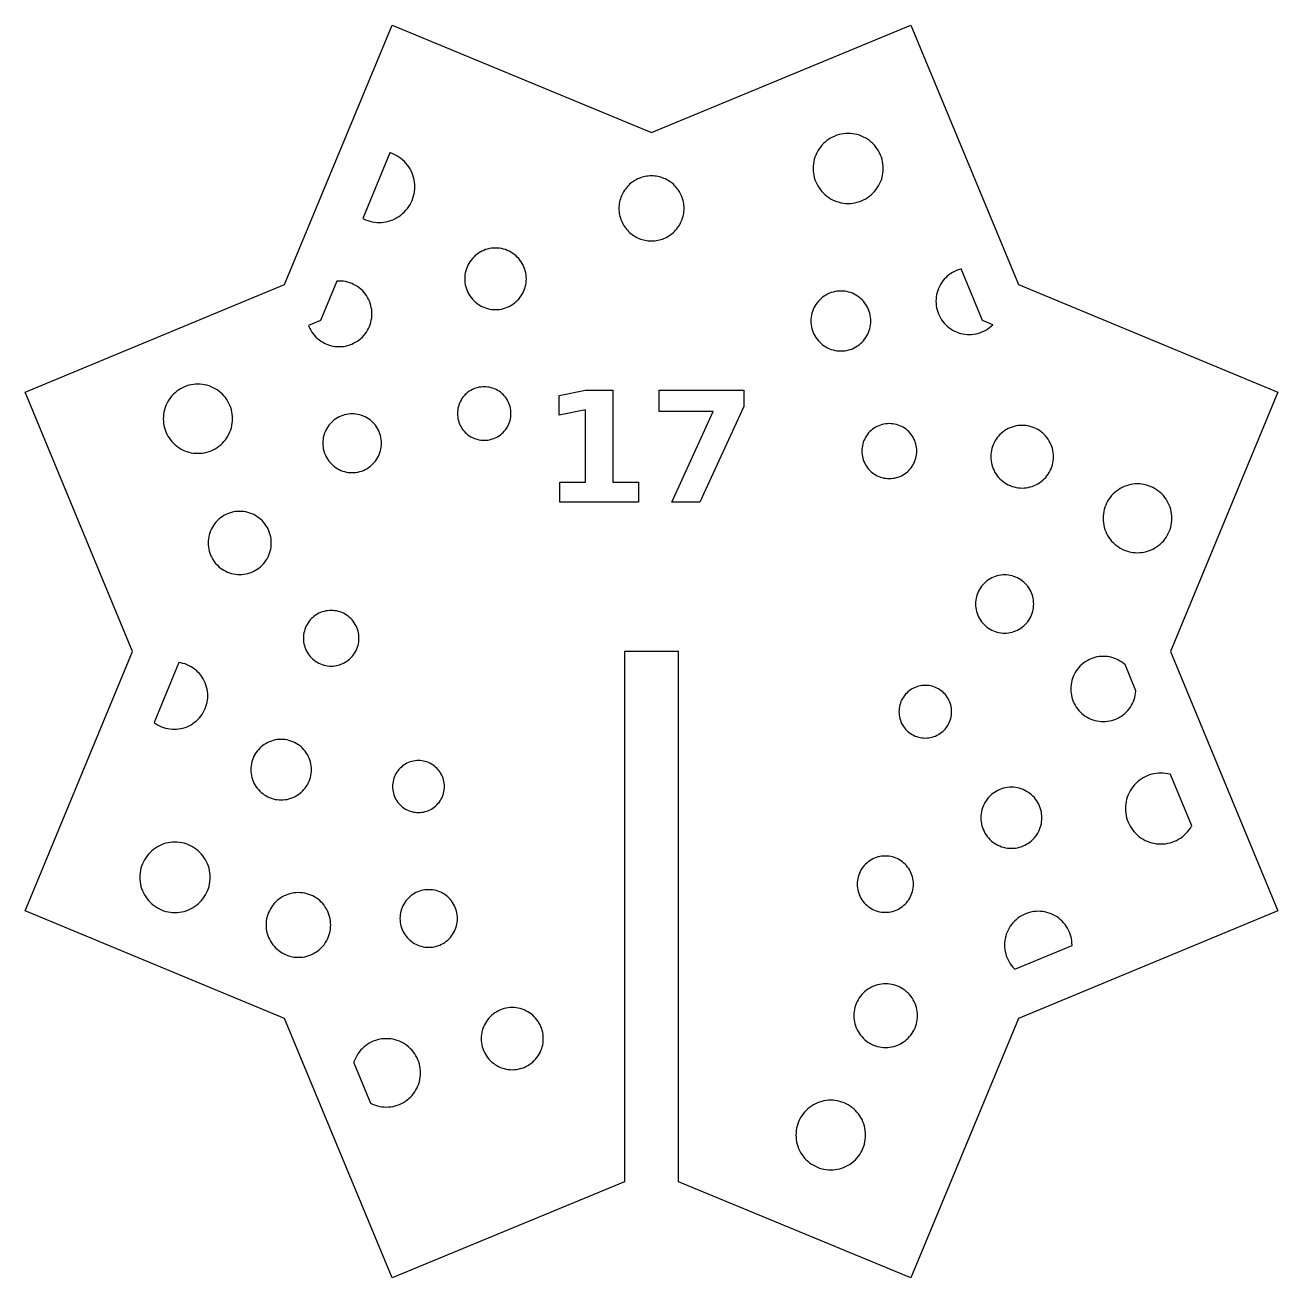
# Model space of a CAD drawing. Header units: millimetres. Extents: x -35 to 108, y -35 to 35.
# Drawn here: x 38.6 to 107.9, y -34.6 to 34.6 of the extents above; entities that cross this region are included whole.
import ezdxf

# ---------------------------------------------------------------- set-up
doc = ezdxf.new("R2010")
doc.units = ezdxf.units.MM
doc.layers.add('CUT', color=1, linetype='Continuous')
doc.layers.add('ENGRAVE', color=7, linetype='Continuous')

msp = doc.modelspace()

# ---------------------------------------------------------------- linework, layer by layer
at = {"layer": 'CUT'}
for points in [[(74.791, -29.323), (74.791, 0), (71.791, 0), (71.791, -29.323), (58.94, -34.645), (52.996, -20.295), (38.645, -14.351), (44.59, 0), (38.645, 14.351), (52.996, 20.295), (58.94, 34.645), (73.291, 28.701), (87.642, 34.645), (93.586, 20.295), (107.936, 14.351), (101.992, 0), (107.936, -14.351), (93.586, -20.295), (87.642, -34.645), (74.791, -29.323)], [(86.039, 26.215), (86.067, 26.338), (86.088, 26.463), (86.1, 26.59), (86.105, 26.716), (86.1, 26.843), (86.088, 26.969), (86.067, 27.094), (86.039, 27.218), (86.002, 27.339), (85.957, 27.458), (85.905, 27.573), (85.845, 27.685), (85.778, 27.793), (85.704, 27.896), (85.624, 27.994), (85.537, 28.087), (85.445, 28.173), (85.346, 28.254), (85.243, 28.328), (85.136, 28.395), (85.024, 28.454), (84.908, 28.507), (84.79, 28.551), (84.668, 28.588), (84.545, 28.617), (84.42, 28.638), (84.294, 28.65), (84.167, 28.654), (84.04, 28.65), (83.914, 28.638), (83.789, 28.617), (83.665, 28.588), (83.544, 28.551), (83.425, 28.507), (83.31, 28.454), (83.198, 28.395), (83.09, 28.328), (82.987, 28.254), (82.889, 28.173), (82.797, 28.087), (82.71, 27.994), (82.63, 27.896), (82.556, 27.793), (82.489, 27.685), (82.429, 27.573), (82.377, 27.458), (82.332, 27.339), (82.295, 27.218), (82.266, 27.094), (82.246, 26.969), (82.233, 26.843), (82.229, 26.716), (82.233, 26.59), (82.246, 26.463), (82.266, 26.338), (82.295, 26.215), (82.332, 26.094), (82.377, 25.975), (82.429, 25.859), (82.489, 25.748), (82.556, 25.64), (82.63, 25.537), (82.71, 25.439), (82.797, 25.346), (82.889, 25.26), (82.987, 25.179), (83.09, 25.105), (83.198, 25.038), (83.31, 24.978), (83.425, 24.926), (83.544, 24.881), (83.665, 24.845), (83.789, 24.816), (83.914, 24.795), (84.04, 24.783), (84.167, 24.779), (84.294, 24.783), (84.42, 24.795), (84.545, 24.816), (84.668, 24.845), (84.79, 24.881), (84.908, 24.926), (85.024, 24.978), (85.136, 25.038), (85.243, 25.105), (85.346, 25.179), (85.445, 25.26), (85.537, 25.346), (85.624, 25.439), (85.704, 25.537), (85.778, 25.64), (85.845, 25.748), (85.905, 25.859), (85.957, 25.975), (86.002, 26.094), (86.039, 26.215)], [(60.132, 25.192), (60.162, 25.318), (60.183, 25.445), (60.195, 25.574), (60.2, 25.703), (60.195, 25.832), (60.183, 25.96), (60.162, 26.087), (60.132, 26.213), (60.095, 26.336), (60.05, 26.457), (59.996, 26.575), (59.935, 26.688), (59.867, 26.798), (59.792, 26.903), (59.71, 27.003), (59.622, 27.097), (59.528, 27.185), (59.428, 27.267), (59.323, 27.342), (59.214, 27.41), (59.1, 27.471), (58.982, 27.524), (58.862, 27.57), (58.828, 27.58), (57.325, 23.951), (57.356, 23.934), (57.473, 23.881), (57.594, 23.835), (57.717, 23.798), (57.843, 23.769), (57.97, 23.748), (58.099, 23.735), (58.228, 23.731), (58.357, 23.735), (58.485, 23.748), (58.613, 23.769), (58.738, 23.798), (58.862, 23.835), (58.982, 23.881), (59.1, 23.934), (59.214, 23.995), (59.323, 24.063), (59.428, 24.138), (59.528, 24.22), (59.622, 24.308), (59.71, 24.402), (59.792, 24.502), (59.867, 24.607), (59.935, 24.717), (59.996, 24.83), (60.05, 24.948), (60.095, 25.069), (60.132, 25.192)], [(75.089, 24.594), (75.082, 24.682), (75.071, 24.77), (75.056, 24.857), (75.037, 24.943), (75.013, 25.028), (74.986, 25.112), (74.954, 25.194), (74.918, 25.275), (74.878, 25.354), (74.835, 25.431), (74.788, 25.505), (74.737, 25.578), (74.682, 25.647), (74.625, 25.714), (74.564, 25.778), (74.5, 25.839), (74.433, 25.897), (74.363, 25.951), (74.291, 26.002), (74.216, 26.049), (74.139, 26.093), (74.061, 26.133), (73.98, 26.168), (73.897, 26.2), (73.813, 26.228), (73.728, 26.251), (73.642, 26.271), (73.555, 26.286), (73.467, 26.297), (73.379, 26.303), (73.291, 26.305), (73.203, 26.303), (73.115, 26.297), (73.027, 26.286), (72.94, 26.271), (72.854, 26.251), (72.768, 26.228), (72.685, 26.2), (72.602, 26.168), (72.521, 26.133), (72.442, 26.093), (72.366, 26.049), (72.291, 26.002), (72.219, 25.951), (72.149, 25.897), (72.082, 25.839), (72.018, 25.778), (71.957, 25.714), (71.9, 25.647), (71.845, 25.578), (71.794, 25.505), (71.747, 25.431), (71.704, 25.354), (71.664, 25.275), (71.628, 25.194), (71.596, 25.112), (71.568, 25.028), (71.545, 24.943), (71.526, 24.857), (71.51, 24.77), (71.5, 24.682), (71.493, 24.594), (71.491, 24.505), (71.493, 24.417), (71.5, 24.329), (71.51, 24.241), (71.526, 24.154), (71.545, 24.068), (71.568, 23.983), (71.596, 23.899), (71.628, 23.817), (71.664, 23.736), (71.704, 23.657), (71.747, 23.58), (71.794, 23.505), (71.845, 23.433), (71.9, 23.363), (71.957, 23.297), (72.018, 23.233), (72.082, 23.172), (72.149, 23.114), (72.219, 23.06), (72.291, 23.009), (72.366, 22.961), (72.442, 22.918), (72.521, 22.878), (72.602, 22.842), (72.685, 22.811), (72.768, 22.783), (72.854, 22.759), (72.94, 22.74), (73.027, 22.725), (73.115, 22.714), (73.203, 22.708), (73.291, 22.705), (73.379, 22.708), (73.467, 22.714), (73.555, 22.725), (73.642, 22.74), (73.728, 22.759), (73.813, 22.783), (73.897, 22.811), (73.98, 22.842), (74.061, 22.878), (74.139, 22.918), (74.216, 22.961), (74.291, 23.009), (74.363, 23.06), (74.433, 23.114), (74.5, 23.172), (74.564, 23.233), (74.625, 23.297), (74.682, 23.363), (74.737, 23.433), (74.788, 23.505), (74.835, 23.58), (74.878, 23.657), (74.918, 23.736), (74.954, 23.817), (74.986, 23.899), (75.013, 23.983), (75.037, 24.068), (75.056, 24.154), (75.071, 24.241), (75.082, 24.329), (75.089, 24.417), (75.091, 24.505), (75.089, 24.594)], [(66.311, 20.17), (66.336, 20.279), (66.354, 20.389), (66.365, 20.5), (66.369, 20.611), (66.365, 20.723), (66.354, 20.834), (66.336, 20.944), (66.311, 21.052), (66.278, 21.159), (66.239, 21.263), (66.193, 21.365), (66.14, 21.463), (66.082, 21.558), (66.017, 21.648), (65.946, 21.735), (65.87, 21.816), (65.788, 21.892), (65.702, 21.963), (65.612, 22.028), (65.517, 22.087), (65.419, 22.139), (65.317, 22.185), (65.213, 22.224), (65.106, 22.257), (64.997, 22.282), (64.887, 22.3), (64.776, 22.311), (64.665, 22.315), (64.554, 22.311), (64.443, 22.3), (64.333, 22.282), (64.224, 22.257), (64.117, 22.224), (64.013, 22.185), (63.912, 22.139), (63.813, 22.087), (63.719, 22.028), (63.628, 21.963), (63.542, 21.892), (63.46, 21.816), (63.384, 21.735), (63.313, 21.648), (63.248, 21.558), (63.19, 21.463), (63.137, 21.365), (63.091, 21.263), (63.052, 21.159), (63.019, 21.052), (62.994, 20.944), (62.976, 20.834), (62.965, 20.723), (62.961, 20.611), (62.965, 20.5), (62.976, 20.389), (62.994, 20.279), (63.019, 20.17), (63.052, 20.064), (63.091, 19.959), (63.137, 19.858), (63.19, 19.759), (63.248, 19.665), (63.313, 19.574), (63.384, 19.488), (63.46, 19.407), (63.542, 19.33), (63.628, 19.26), (63.719, 19.195), (63.813, 19.136), (63.912, 19.083), (64.013, 19.037), (64.117, 18.998), (64.224, 18.966), (64.333, 18.94), (64.443, 18.922), (64.554, 18.911), (64.665, 18.908), (64.776, 18.911), (64.887, 18.922), (64.997, 18.94), (65.106, 18.966), (65.213, 18.998), (65.317, 19.037), (65.419, 19.083), (65.517, 19.136), (65.612, 19.195), (65.702, 19.26), (65.788, 19.33), (65.87, 19.407), (65.946, 19.488), (66.017, 19.574), (66.082, 19.665), (66.14, 19.759), (66.193, 19.858), (66.239, 19.959), (66.278, 20.064), (66.311, 20.17)], [(91.785, 17.778), (91.887, 17.842), (91.985, 17.912), (92.079, 17.988), (92.165, 18.069), (91.596, 18.305), (90.415, 21.157), (90.388, 21.151), (90.273, 21.116), (90.16, 21.073), (90.05, 21.024), (89.944, 20.967), (89.842, 20.903), (89.744, 20.833), (89.651, 20.757), (89.563, 20.674), (89.481, 20.586), (89.404, 20.493), (89.334, 20.395), (89.27, 20.293), (89.214, 20.187), (89.164, 20.077), (89.121, 19.964), (89.087, 19.849), (89.059, 19.732), (89.04, 19.613), (89.028, 19.493), (89.024, 19.372), (89.028, 19.252), (89.04, 19.132), (89.059, 19.013), (89.087, 18.896), (89.121, 18.781), (89.164, 18.668), (89.214, 18.558), (89.27, 18.452), (89.334, 18.35), (89.404, 18.252), (89.481, 18.159), (89.563, 18.071), (89.651, 17.988), (89.744, 17.912), (89.842, 17.842), (89.944, 17.778), (90.05, 17.721), (90.16, 17.672), (90.273, 17.629), (90.388, 17.594), (90.506, 17.567), (90.624, 17.547), (90.744, 17.536), (90.865, 17.532), (90.985, 17.536), (91.105, 17.547), (91.224, 17.567), (91.341, 17.594), (91.456, 17.629), (91.569, 17.672), (91.679, 17.721), (91.785, 17.778)], [(57.769, 18.204), (57.796, 18.32), (57.815, 18.437), (57.827, 18.555), (57.831, 18.674), (57.827, 18.793), (57.815, 18.911), (57.796, 19.028), (57.769, 19.144), (57.735, 19.257), (57.693, 19.369), (57.644, 19.477), (57.588, 19.582), (57.525, 19.682), (57.456, 19.779), (57.38, 19.871), (57.299, 19.957), (57.213, 20.039), (57.121, 20.114), (57.024, 20.183), (56.923, 20.246), (56.819, 20.302), (56.71, 20.351), (56.599, 20.393), (56.486, 20.427), (56.37, 20.454), (56.253, 20.474), (56.134, 20.485), (56.016, 20.489), (55.897, 20.485), (55.889, 20.484), (54.986, 18.305), (54.32, 18.029), (54.339, 17.979), (54.388, 17.871), (54.444, 17.766), (54.507, 17.666), (54.576, 17.569), (54.651, 17.477), (54.732, 17.391), (54.819, 17.309), (54.911, 17.234), (55.007, 17.165), (55.108, 17.102), (55.213, 17.046), (55.321, 16.997), (55.432, 16.955), (55.546, 16.921), (55.662, 16.894), (55.779, 16.874), (55.897, 16.863), (56.016, 16.859), (56.134, 16.863), (56.253, 16.874), (56.37, 16.894), (56.486, 16.921), (56.599, 16.955), (56.71, 16.997), (56.819, 17.046), (56.923, 17.102), (57.024, 17.165), (57.121, 17.234), (57.213, 17.309), (57.299, 17.391), (57.38, 17.477), (57.456, 17.569), (57.525, 17.666), (57.588, 17.766), (57.644, 17.871), (57.693, 17.979), (57.735, 18.091), (57.769, 18.204)], [(85.366, 17.848), (85.39, 17.954), (85.408, 18.061), (85.419, 18.169), (85.422, 18.278), (85.419, 18.386), (85.408, 18.494), (85.39, 18.601), (85.366, 18.707), (85.334, 18.81), (85.296, 18.912), (85.251, 19.011), (85.2, 19.106), (85.143, 19.198), (85.079, 19.287), (85.011, 19.37), (84.937, 19.45), (84.857, 19.524), (84.774, 19.593), (84.685, 19.656), (84.593, 19.713), (84.498, 19.764), (84.399, 19.809), (84.297, 19.847), (84.193, 19.879), (84.088, 19.903), (83.981, 19.921), (83.873, 19.932), (83.764, 19.935), (83.656, 19.932), (83.548, 19.921), (83.441, 19.903), (83.335, 19.879), (83.232, 19.847), (83.13, 19.809), (83.031, 19.764), (82.936, 19.713), (82.843, 19.656), (82.755, 19.593), (82.671, 19.524), (82.592, 19.45), (82.518, 19.37), (82.449, 19.287), (82.386, 19.198), (82.329, 19.106), (82.278, 19.011), (82.233, 18.912), (82.195, 18.81), (82.163, 18.707), (82.139, 18.601), (82.121, 18.494), (82.11, 18.386), (82.107, 18.278), (82.11, 18.169), (82.121, 18.061), (82.139, 17.954), (82.163, 17.848), (82.195, 17.745), (82.233, 17.643), (82.278, 17.544), (82.329, 17.449), (82.386, 17.357), (82.449, 17.268), (82.518, 17.185), (82.592, 17.105), (82.671, 17.031), (82.755, 16.962), (82.843, 16.899), (82.936, 16.842), (83.031, 16.791), (83.13, 16.746), (83.232, 16.708), (83.335, 16.676), (83.441, 16.652), (83.548, 16.634), (83.656, 16.623), (83.764, 16.62), (83.873, 16.623), (83.981, 16.634), (84.088, 16.652), (84.193, 16.676), (84.297, 16.708), (84.399, 16.746), (84.498, 16.791), (84.593, 16.842), (84.685, 16.899), (84.774, 16.962), (84.857, 17.031), (84.937, 17.105), (85.011, 17.185), (85.079, 17.268), (85.143, 17.357), (85.2, 17.449), (85.251, 17.544), (85.296, 17.643), (85.334, 17.745), (85.366, 17.848)], [(50.054, 12.378), (50.082, 12.5), (50.103, 12.624), (50.115, 12.749), (50.119, 12.874), (50.115, 12.999), (50.103, 13.124), (50.082, 13.247), (50.054, 13.369), (50.017, 13.489), (49.973, 13.607), (49.921, 13.721), (49.862, 13.831), (49.796, 13.938), (49.723, 14.039), (49.644, 14.136), (49.558, 14.228), (49.467, 14.313), (49.37, 14.393), (49.268, 14.466), (49.162, 14.532), (49.051, 14.591), (48.937, 14.643), (48.82, 14.687), (48.7, 14.723), (48.578, 14.752), (48.454, 14.772), (48.33, 14.784), (48.204, 14.788), (48.079, 14.784), (47.955, 14.772), (47.831, 14.752), (47.709, 14.723), (47.589, 14.687), (47.472, 14.643), (47.358, 14.591), (47.247, 14.532), (47.141, 14.466), (47.039, 14.393), (46.942, 14.313), (46.851, 14.228), (46.765, 14.136), (46.686, 14.039), (46.613, 13.938), (46.547, 13.831), (46.488, 13.721), (46.436, 13.607), (46.392, 13.489), (46.355, 13.369), (46.327, 13.247), (46.306, 13.124), (46.294, 12.999), (46.29, 12.874), (46.294, 12.749), (46.306, 12.624), (46.327, 12.5), (46.355, 12.378), (46.392, 12.259), (46.436, 12.141), (46.488, 12.027), (46.547, 11.917), (46.613, 11.81), (46.686, 11.709), (46.765, 11.612), (46.851, 11.52), (46.942, 11.435), (47.039, 11.355), (47.141, 11.282), (47.247, 11.216), (47.358, 11.157), (47.472, 11.105), (47.589, 11.061), (47.709, 11.025), (47.831, 10.996), (47.955, 10.976), (48.079, 10.964), (48.204, 10.96), (48.33, 10.964), (48.454, 10.976), (48.578, 10.996), (48.7, 11.025), (48.82, 11.061), (48.937, 11.105), (49.051, 11.157), (49.162, 11.216), (49.268, 11.282), (49.37, 11.355), (49.467, 11.435), (49.558, 11.52), (49.644, 11.612), (49.723, 11.709), (49.796, 11.81), (49.862, 11.917), (49.921, 12.027), (49.973, 12.141), (50.017, 12.259), (50.054, 12.378)], [(65.466, 12.779), (65.488, 12.873), (65.503, 12.969), (65.513, 13.065), (65.516, 13.162), (65.513, 13.259), (65.503, 13.355), (65.488, 13.45), (65.466, 13.545), (65.438, 13.637), (65.404, 13.728), (65.364, 13.816), (65.318, 13.901), (65.267, 13.983), (65.211, 14.062), (65.149, 14.137), (65.083, 14.207), (65.012, 14.274), (64.938, 14.335), (64.859, 14.391), (64.777, 14.442), (64.692, 14.488), (64.603, 14.528), (64.513, 14.562), (64.42, 14.59), (64.326, 14.612), (64.231, 14.628), (64.134, 14.637), (64.038, 14.64), (63.941, 14.637), (63.845, 14.628), (63.749, 14.612), (63.655, 14.59), (63.562, 14.562), (63.472, 14.528), (63.384, 14.488), (63.298, 14.442), (63.216, 14.391), (63.138, 14.335), (63.063, 14.274), (62.992, 14.207), (62.926, 14.137), (62.865, 14.062), (62.808, 13.983), (62.757, 13.901), (62.712, 13.816), (62.672, 13.728), (62.638, 13.637), (62.61, 13.545), (62.588, 13.45), (62.572, 13.355), (62.562, 13.259), (62.559, 13.162), (62.562, 13.065), (62.572, 12.969), (62.588, 12.873), (62.61, 12.779), (62.638, 12.687), (62.672, 12.596), (62.712, 12.508), (62.757, 12.423), (62.808, 12.34), (62.865, 12.262), (62.926, 12.187), (62.992, 12.116), (63.063, 12.05), (63.138, 11.989), (63.216, 11.933), (63.298, 11.881), (63.384, 11.836), (63.472, 11.796), (63.562, 11.762), (63.655, 11.734), (63.749, 11.712), (63.845, 11.696), (63.941, 11.687), (64.038, 11.683), (64.134, 11.687), (64.231, 11.696), (64.326, 11.712), (64.42, 11.734), (64.513, 11.762), (64.603, 11.796), (64.692, 11.836), (64.777, 11.881), (64.859, 11.933), (64.938, 11.989), (65.012, 12.05), (65.083, 12.116), (65.149, 12.187), (65.211, 12.262), (65.267, 12.34), (65.318, 12.423), (65.364, 12.508), (65.404, 12.596), (65.438, 12.687), (65.466, 12.779)], [(58.305, 11.098), (58.329, 11.202), (58.347, 11.307), (58.357, 11.413), (58.361, 11.519), (58.357, 11.625), (58.347, 11.731), (58.329, 11.836), (58.305, 11.94), (58.274, 12.041), (58.237, 12.141), (58.193, 12.238), (58.143, 12.332), (58.087, 12.422), (58.025, 12.509), (57.957, 12.591), (57.885, 12.668), (57.807, 12.741), (57.725, 12.809), (57.638, 12.87), (57.548, 12.927), (57.454, 12.977), (57.357, 13.021), (57.258, 13.058), (57.156, 13.089), (57.052, 13.113), (56.947, 13.131), (56.842, 13.141), (56.735, 13.144), (56.629, 13.141), (56.523, 13.131), (56.418, 13.113), (56.315, 13.089), (56.213, 13.058), (56.113, 13.021), (56.016, 12.977), (55.923, 12.927), (55.832, 12.87), (55.746, 12.809), (55.664, 12.741), (55.586, 12.668), (55.513, 12.591), (55.446, 12.509), (55.384, 12.422), (55.328, 12.332), (55.277, 12.238), (55.234, 12.141), (55.196, 12.041), (55.165, 11.94), (55.141, 11.836), (55.124, 11.731), (55.113, 11.625), (55.11, 11.519), (55.113, 11.413), (55.124, 11.307), (55.141, 11.202), (55.165, 11.098), (55.196, 10.997), (55.234, 10.897), (55.277, 10.8), (55.328, 10.706), (55.384, 10.616), (55.446, 10.53), (55.513, 10.447), (55.586, 10.37), (55.664, 10.297), (55.746, 10.23), (55.832, 10.168), (55.923, 10.111), (56.016, 10.061), (56.113, 10.017), (56.213, 9.98), (56.315, 9.949), (56.418, 9.925), (56.523, 9.908), (56.629, 9.897), (56.735, 9.894), (56.842, 9.897), (56.947, 9.908), (57.052, 9.925), (57.156, 9.949), (57.258, 9.98), (57.357, 10.017), (57.454, 10.061), (57.548, 10.111), (57.638, 10.168), (57.725, 10.23), (57.807, 10.297), (57.885, 10.37), (57.957, 10.447), (58.025, 10.53), (58.087, 10.616), (58.143, 10.706), (58.193, 10.8), (58.237, 10.897), (58.274, 10.997), (58.305, 11.098)], [(87.91, 10.691), (87.932, 10.788), (87.948, 10.886), (87.958, 10.985), (87.961, 11.084), (87.958, 11.184), (87.948, 11.283), (87.932, 11.381), (87.91, 11.478), (87.881, 11.573), (87.846, 11.666), (87.805, 11.756), (87.758, 11.844), (87.706, 11.928), (87.648, 12.009), (87.585, 12.086), (87.517, 12.158), (87.444, 12.226), (87.367, 12.289), (87.287, 12.347), (87.202, 12.4), (87.115, 12.446), (87.024, 12.487), (86.931, 12.522), (86.836, 12.551), (86.739, 12.574), (86.641, 12.59), (86.542, 12.6), (86.443, 12.603), (86.344, 12.6), (86.245, 12.59), (86.147, 12.574), (86.05, 12.551), (85.955, 12.522), (85.862, 12.487), (85.771, 12.446), (85.684, 12.4), (85.599, 12.347), (85.519, 12.289), (85.442, 12.226), (85.369, 12.158), (85.301, 12.086), (85.238, 12.009), (85.18, 11.928), (85.128, 11.844), (85.081, 11.756), (85.04, 11.666), (85.005, 11.573), (84.976, 11.478), (84.954, 11.381), (84.937, 11.283), (84.928, 11.184), (84.924, 11.084), (84.928, 10.985), (84.937, 10.886), (84.954, 10.788), (84.976, 10.691), (85.005, 10.596), (85.04, 10.503), (85.081, 10.413), (85.128, 10.325), (85.18, 10.241), (85.238, 10.16), (85.301, 10.083), (85.369, 10.011), (85.442, 9.943), (85.519, 9.88), (85.599, 9.822), (85.684, 9.769), (85.771, 9.723), (85.862, 9.682), (85.955, 9.647), (86.05, 9.618), (86.147, 9.595), (86.245, 9.579), (86.344, 9.569), (86.443, 9.566), (86.542, 9.569), (86.641, 9.579), (86.739, 9.595), (86.836, 9.618), (86.931, 9.647), (87.024, 9.682), (87.115, 9.723), (87.202, 9.769), (87.287, 9.822), (87.367, 9.88), (87.444, 9.943), (87.517, 10.011), (87.585, 10.083), (87.648, 10.16), (87.706, 10.241), (87.758, 10.325), (87.805, 10.413), (87.846, 10.503), (87.881, 10.596), (87.91, 10.691)], [(95.462, 10.324), (95.488, 10.435), (95.507, 10.547), (95.518, 10.66), (95.522, 10.773), (95.518, 10.886), (95.507, 10.999), (95.488, 11.111), (95.462, 11.221), (95.43, 11.33), (95.39, 11.436), (95.343, 11.539), (95.289, 11.639), (95.229, 11.736), (95.163, 11.828), (95.091, 11.916), (95.014, 11.998), (94.931, 12.076), (94.844, 12.148), (94.751, 12.214), (94.655, 12.274), (94.555, 12.327), (94.452, 12.374), (94.346, 12.414), (94.237, 12.447), (94.127, 12.473), (94.015, 12.491), (93.902, 12.502), (93.789, 12.506), (93.675, 12.502), (93.562, 12.491), (93.451, 12.473), (93.34, 12.447), (93.232, 12.414), (93.125, 12.374), (93.022, 12.327), (92.922, 12.274), (92.826, 12.214), (92.734, 12.148), (92.646, 12.076), (92.563, 11.998), (92.486, 11.916), (92.414, 11.828), (92.348, 11.736), (92.288, 11.639), (92.234, 11.539), (92.188, 11.436), (92.148, 11.33), (92.115, 11.221), (92.089, 11.111), (92.07, 10.999), (92.059, 10.886), (92.056, 10.773), (92.059, 10.66), (92.07, 10.547), (92.089, 10.435), (92.115, 10.324), (92.148, 10.216), (92.188, 10.11), (92.234, 10.007), (92.288, 9.907), (92.348, 9.81), (92.414, 9.718), (92.486, 9.63), (92.563, 9.548), (92.646, 9.47), (92.734, 9.398), (92.826, 9.332), (92.922, 9.272), (93.022, 9.219), (93.125, 9.172), (93.232, 9.132), (93.34, 9.099), (93.451, 9.073), (93.562, 9.055), (93.675, 9.044), (93.789, 9.04), (93.902, 9.044), (94.015, 9.055), (94.127, 9.073), (94.237, 9.099), (94.346, 9.132), (94.452, 9.172), (94.555, 9.219), (94.655, 9.272), (94.751, 9.332), (94.844, 9.398), (94.931, 9.47), (95.014, 9.548), (95.091, 9.63), (95.163, 9.718), (95.229, 9.81), (95.289, 9.907), (95.343, 10.007), (95.39, 10.11), (95.43, 10.216), (95.462, 10.324)], [(102.005, 6.873), (102.033, 6.994), (102.053, 7.117), (102.066, 7.241), (102.07, 7.366), (102.066, 7.49), (102.053, 7.614), (102.033, 7.737), (102.005, 7.858), (101.969, 7.977), (101.925, 8.094), (101.873, 8.207), (101.815, 8.317), (101.749, 8.423), (101.676, 8.524), (101.598, 8.62), (101.512, 8.711), (101.422, 8.796), (101.325, 8.875), (101.224, 8.948), (101.118, 9.013), (101.009, 9.072), (100.895, 9.123), (100.779, 9.167), (100.66, 9.203), (100.538, 9.232), (100.415, 9.252), (100.292, 9.264), (100.167, 9.268), (100.043, 9.264), (99.919, 9.252), (99.796, 9.232), (99.675, 9.203), (99.556, 9.167), (99.439, 9.123), (99.326, 9.072), (99.216, 9.013), (99.11, 8.948), (99.009, 8.875), (98.913, 8.796), (98.822, 8.711), (98.737, 8.62), (98.658, 8.524), (98.585, 8.423), (98.519, 8.317), (98.461, 8.207), (98.409, 8.094), (98.366, 7.977), (98.329, 7.858), (98.301, 7.737), (98.281, 7.614), (98.269, 7.49), (98.265, 7.366), (98.269, 7.241), (98.281, 7.117), (98.301, 6.994), (98.329, 6.873), (98.366, 6.754), (98.409, 6.638), (98.461, 6.524), (98.519, 6.414), (98.585, 6.309), (98.658, 6.207), (98.737, 6.111), (98.822, 6.02), (98.913, 5.935), (99.009, 5.856), (99.11, 5.784), (99.216, 5.718), (99.326, 5.659), (99.439, 5.608), (99.556, 5.564), (99.675, 5.528), (99.796, 5.5), (99.919, 5.479), (100.043, 5.467), (100.167, 5.463), (100.292, 5.467), (100.415, 5.479), (100.538, 5.5), (100.66, 5.528), (100.779, 5.564), (100.895, 5.608), (101.009, 5.659), (101.118, 5.718), (101.224, 5.784), (101.325, 5.856), (101.422, 5.935), (101.512, 6.02), (101.598, 6.111), (101.676, 6.207), (101.749, 6.309), (101.815, 6.414), (101.873, 6.524), (101.925, 6.638), (101.969, 6.754), (102.005, 6.873)], [(52.204, 5.551), (52.23, 5.662), (52.249, 5.775), (52.26, 5.889), (52.264, 6.003), (52.26, 6.117), (52.249, 6.231), (52.23, 6.344), (52.204, 6.455), (52.171, 6.565), (52.131, 6.672), (52.084, 6.776), (52.03, 6.877), (51.97, 6.974), (51.903, 7.067), (51.83, 7.155), (51.752, 7.239), (51.669, 7.317), (51.58, 7.389), (51.488, 7.456), (51.39, 7.516), (51.29, 7.57), (51.185, 7.617), (51.078, 7.658), (50.969, 7.691), (50.858, 7.717), (50.745, 7.735), (50.631, 7.747), (50.517, 7.75), (50.403, 7.747), (50.289, 7.735), (50.176, 7.717), (50.065, 7.691), (49.955, 7.658), (49.848, 7.617), (49.744, 7.57), (49.643, 7.516), (49.546, 7.456), (49.453, 7.389), (49.365, 7.317), (49.281, 7.239), (49.203, 7.155), (49.131, 7.067), (49.064, 6.974), (49.004, 6.877), (48.95, 6.776), (48.903, 6.672), (48.862, 6.565), (48.829, 6.455), (48.803, 6.344), (48.785, 6.231), (48.773, 6.117), (48.77, 6.003), (48.773, 5.889), (48.785, 5.775), (48.803, 5.662), (48.829, 5.551), (48.862, 5.442), (48.903, 5.335), (48.95, 5.23), (49.004, 5.13), (49.064, 5.033), (49.131, 4.94), (49.203, 4.851), (49.281, 4.768), (49.365, 4.69), (49.453, 4.617), (49.546, 4.55), (49.643, 4.49), (49.744, 4.436), (49.848, 4.389), (49.955, 4.349), (50.065, 4.316), (50.176, 4.29), (50.289, 4.271), (50.403, 4.26), (50.517, 4.256), (50.631, 4.26), (50.745, 4.271), (50.858, 4.29), (50.969, 4.316), (51.078, 4.349), (51.185, 4.389), (51.29, 4.436), (51.39, 4.49), (51.488, 4.55), (51.58, 4.617), (51.669, 4.69), (51.752, 4.768), (51.83, 4.851), (51.903, 4.94), (51.97, 5.033), (52.03, 5.13), (52.084, 5.23), (52.131, 5.335), (52.171, 5.442), (52.204, 5.551)], [(94.374, 2.211), (94.398, 2.314), (94.415, 2.418), (94.425, 2.522), (94.429, 2.628), (94.425, 2.733), (94.415, 2.838), (94.398, 2.941), (94.374, 3.044), (94.343, 3.145), (94.306, 3.243), (94.263, 3.339), (94.213, 3.432), (94.158, 3.521), (94.096, 3.607), (94.03, 3.688), (93.958, 3.765), (93.881, 3.837), (93.799, 3.904), (93.714, 3.965), (93.624, 4.021), (93.532, 4.07), (93.436, 4.114), (93.337, 4.151), (93.236, 4.181), (93.134, 4.205), (93.03, 4.223), (92.925, 4.233), (92.82, 4.236), (92.715, 4.233), (92.61, 4.223), (92.506, 4.205), (92.404, 4.181), (92.303, 4.151), (92.204, 4.114), (92.109, 4.07), (92.016, 4.021), (91.926, 3.965), (91.841, 3.904), (91.759, 3.837), (91.683, 3.765), (91.611, 3.688), (91.544, 3.607), (91.482, 3.521), (91.427, 3.432), (91.377, 3.339), (91.334, 3.243), (91.297, 3.145), (91.266, 3.044), (91.242, 2.941), (91.225, 2.838), (91.215, 2.733), (91.211, 2.628), (91.215, 2.522), (91.225, 2.418), (91.242, 2.314), (91.266, 2.211), (91.297, 2.111), (91.334, 2.012), (91.377, 1.916), (91.427, 1.823), (91.482, 1.734), (91.544, 1.648), (91.611, 1.567), (91.683, 1.49), (91.759, 1.418), (91.841, 1.351), (91.926, 1.29), (92.016, 1.234), (92.109, 1.185), (92.204, 1.141), (92.303, 1.104), (92.404, 1.074), (92.506, 1.05), (92.61, 1.033), (92.715, 1.022), (92.82, 1.019), (92.925, 1.022), (93.03, 1.033), (93.134, 1.05), (93.236, 1.074), (93.337, 1.104), (93.436, 1.141), (93.532, 1.185), (93.624, 1.234), (93.714, 1.29), (93.799, 1.351), (93.881, 1.418), (93.958, 1.49), (94.03, 1.567), (94.096, 1.648), (94.158, 1.734), (94.213, 1.823), (94.263, 1.916), (94.306, 2.012), (94.343, 2.111), (94.374, 2.211)], [(57.062, 0.335), (57.085, 0.433), (57.101, 0.532), (57.111, 0.632), (57.114, 0.733), (57.111, 0.833), (57.101, 0.933), (57.085, 1.033), (57.062, 1.13), (57.033, 1.227), (56.997, 1.321), (56.956, 1.413), (56.908, 1.501), (56.855, 1.587), (56.797, 1.669), (56.733, 1.746), (56.664, 1.82), (56.591, 1.889), (56.513, 1.952), (56.431, 2.011), (56.346, 2.064), (56.257, 2.112), (56.165, 2.153), (56.071, 2.189), (55.975, 2.218), (55.877, 2.241), (55.777, 2.257), (55.677, 2.267), (55.577, 2.27), (55.476, 2.267), (55.376, 2.257), (55.277, 2.241), (55.179, 2.218), (55.083, 2.189), (54.988, 2.153), (54.897, 2.112), (54.808, 2.064), (54.723, 2.011), (54.641, 1.952), (54.563, 1.889), (54.49, 1.82), (54.421, 1.746), (54.357, 1.669), (54.298, 1.587), (54.245, 1.501), (54.198, 1.413), (54.156, 1.321), (54.121, 1.227), (54.092, 1.13), (54.069, 1.033), (54.052, 0.933), (54.042, 0.833), (54.039, 0.733), (54.042, 0.632), (54.052, 0.532), (54.069, 0.433), (54.092, 0.335), (54.121, 0.238), (54.156, 0.144), (54.198, 0.052), (54.245, -0.036), (54.298, -0.122), (54.357, -0.203), (54.421, -0.281), (54.49, -0.355), (54.563, -0.423), (54.641, -0.487), (54.723, -0.546), (54.808, -0.599), (54.897, -0.646), (54.988, -0.688), (55.083, -0.723), (55.179, -0.753), (55.277, -0.775), (55.376, -0.792), (55.476, -0.802), (55.577, -0.805), (55.677, -0.802), (55.777, -0.792), (55.877, -0.775), (55.975, -0.753), (56.071, -0.723), (56.165, -0.688), (56.257, -0.646), (56.346, -0.599), (56.431, -0.546), (56.513, -0.487), (56.591, -0.423), (56.664, -0.355), (56.733, -0.281), (56.797, -0.203), (56.855, -0.122), (56.908, -0.036), (56.956, 0.052), (56.997, 0.144), (57.033, 0.238), (57.062, 0.335)], [(48.687, -2.926), (48.715, -2.808), (48.735, -2.688), (48.747, -2.567), (48.751, -2.446), (48.747, -2.325), (48.735, -2.204), (48.715, -2.085), (48.687, -1.966), (48.652, -1.85), (48.61, -1.737), (48.56, -1.626), (48.502, -1.519), (48.438, -1.416), (48.368, -1.318), (48.291, -1.224), (48.208, -1.136), (48.119, -1.053), (48.025, -0.976), (47.927, -0.905), (47.824, -0.841), (47.717, -0.784), (47.606, -0.734), (47.493, -0.691), (47.377, -0.656), (47.259, -0.628), (47.151, -0.61), (45.779, -3.924), (45.867, -3.987), (45.97, -4.051), (46.077, -4.109), (46.188, -4.159), (46.301, -4.201), (46.417, -4.237), (46.535, -4.264), (46.655, -4.284), (46.776, -4.296), (46.897, -4.3), (47.018, -4.296), (47.139, -4.284), (47.259, -4.264), (47.377, -4.237), (47.493, -4.201), (47.606, -4.159), (47.717, -4.109), (47.824, -4.051), (47.927, -3.987), (48.025, -3.917), (48.119, -3.84), (48.208, -3.757), (48.291, -3.668), (48.368, -3.575), (48.438, -3.476), (48.502, -3.373), (48.56, -3.266), (48.61, -3.156), (48.652, -3.042), (48.687, -2.926)], [(100.019, -2.537), (100.046, -2.422), (100.065, -2.305), (100.077, -2.188), (100.077, -2.171), (99.479, -0.727), (99.467, -0.715), (99.375, -0.641), (99.28, -0.572), (99.179, -0.51), (99.075, -0.454), (98.968, -0.405), (98.858, -0.364), (98.745, -0.33), (98.63, -0.303), (98.514, -0.284), (98.396, -0.272), (98.278, -0.268), (98.161, -0.272), (98.043, -0.284), (97.927, -0.303), (97.812, -0.33), (97.699, -0.364), (97.589, -0.405), (97.481, -0.454), (97.377, -0.51), (97.277, -0.572), (97.182, -0.641), (97.09, -0.715), (97.004, -0.796), (96.924, -0.882), (96.849, -0.973), (96.78, -1.069), (96.718, -1.169), (96.662, -1.273), (96.614, -1.381), (96.572, -1.491), (96.538, -1.604), (96.511, -1.719), (96.492, -1.835), (96.48, -1.952), (96.477, -2.07), (96.48, -2.188), (96.492, -2.305), (96.511, -2.422), (96.538, -2.537), (96.572, -2.649), (96.614, -2.76), (96.662, -2.867), (96.718, -2.971), (96.78, -3.071), (96.849, -3.167), (96.924, -3.258), (97.004, -3.344), (97.09, -3.425), (97.182, -3.5), (97.277, -3.568), (97.377, -3.631), (97.481, -3.686), (97.589, -3.735), (97.699, -3.776), (97.812, -3.811), (97.927, -3.837), (98.043, -3.857), (98.161, -3.868), (98.278, -3.872), (98.396, -3.868), (98.514, -3.857), (98.63, -3.837), (98.745, -3.811), (98.858, -3.776), (98.968, -3.735), (99.075, -3.686), (99.179, -3.631), (99.28, -3.568), (99.375, -3.5), (99.467, -3.425), (99.553, -3.344), (99.633, -3.258), (99.708, -3.167), (99.777, -3.071), (99.839, -2.971), (99.895, -2.867), (99.943, -2.76), (99.985, -2.649), (100.019, -2.537)], [(89.841, -3.706), (89.863, -3.613), (89.878, -3.519), (89.888, -3.424), (89.891, -3.329), (89.888, -3.234), (89.878, -3.139), (89.863, -3.045), (89.841, -2.952), (89.813, -2.861), (89.78, -2.771), (89.74, -2.684), (89.695, -2.6), (89.645, -2.519), (89.589, -2.442), (89.529, -2.368), (89.464, -2.298), (89.394, -2.233), (89.32, -2.173), (89.243, -2.117), (89.162, -2.067), (89.078, -2.022), (88.991, -1.982), (88.902, -1.949), (88.81, -1.921), (88.718, -1.9), (88.623, -1.884), (88.529, -1.875), (88.433, -1.872), (88.338, -1.875), (88.243, -1.884), (88.149, -1.9), (88.056, -1.921), (87.965, -1.949), (87.875, -1.982), (87.789, -2.022), (87.704, -2.067), (87.624, -2.117), (87.546, -2.173), (87.472, -2.233), (87.403, -2.298), (87.337, -2.368), (87.277, -2.442), (87.221, -2.519), (87.171, -2.6), (87.126, -2.684), (87.087, -2.771), (87.053, -2.861), (87.025, -2.952), (87.004, -3.045), (86.988, -3.139), (86.979, -3.234), (86.976, -3.329), (86.979, -3.424), (86.988, -3.519), (87.004, -3.613), (87.025, -3.706), (87.053, -3.797), (87.087, -3.887), (87.126, -3.974), (87.171, -4.058), (87.221, -4.139), (87.277, -4.216), (87.337, -4.29), (87.403, -4.36), (87.472, -4.425), (87.546, -4.485), (87.624, -4.541), (87.704, -4.591), (87.789, -4.636), (87.875, -4.675), (87.965, -4.709), (88.056, -4.737), (88.149, -4.758), (88.243, -4.774), (88.338, -4.783), (88.433, -4.786), (88.529, -4.783), (88.623, -4.774), (88.718, -4.758), (88.81, -4.737), (88.902, -4.709), (88.991, -4.675), (89.078, -4.636), (89.162, -4.591), (89.243, -4.541), (89.32, -4.485), (89.394, -4.425), (89.464, -4.36), (89.529, -4.29), (89.589, -4.216), (89.645, -4.139), (89.695, -4.058), (89.74, -3.974), (89.78, -3.887), (89.813, -3.797), (89.841, -3.706)], [(54.424, -6.968), (54.449, -6.861), (54.467, -6.753), (54.478, -6.644), (54.481, -6.535), (54.478, -6.425), (54.467, -6.316), (54.449, -6.208), (54.424, -6.102), (54.393, -5.997), (54.354, -5.894), (54.309, -5.795), (54.257, -5.698), (54.199, -5.605), (54.136, -5.516), (54.066, -5.431), (53.991, -5.351), (53.911, -5.277), (53.827, -5.207), (53.738, -5.143), (53.645, -5.085), (53.548, -5.034), (53.448, -4.989), (53.346, -4.95), (53.241, -4.918), (53.135, -4.893), (53.026, -4.876), (52.918, -4.865), (52.808, -4.861), (52.699, -4.865), (52.59, -4.876), (52.482, -4.893), (52.375, -4.918), (52.27, -4.95), (52.168, -4.989), (52.068, -5.034), (51.971, -5.085), (51.878, -5.143), (51.789, -5.207), (51.705, -5.277), (51.625, -5.351), (51.55, -5.431), (51.481, -5.516), (51.417, -5.605), (51.359, -5.698), (51.307, -5.795), (51.262, -5.894), (51.224, -5.997), (51.192, -6.102), (51.167, -6.208), (51.149, -6.316), (51.138, -6.425), (51.135, -6.535), (51.138, -6.644), (51.149, -6.753), (51.167, -6.861), (51.192, -6.968), (51.224, -7.072), (51.262, -7.175), (51.307, -7.275), (51.359, -7.371), (51.417, -7.464), (51.481, -7.553), (51.55, -7.638), (51.625, -7.718), (51.705, -7.793), (51.789, -7.862), (51.878, -7.926), (51.971, -7.984), (52.068, -8.035), (52.168, -8.081), (52.27, -8.119), (52.375, -8.151), (52.482, -8.176), (52.59, -8.194), (52.699, -8.204), (52.808, -8.208), (52.918, -8.204), (53.026, -8.194), (53.135, -8.176), (53.241, -8.151), (53.346, -8.119), (53.448, -8.081), (53.548, -8.035), (53.645, -7.984), (53.738, -7.926), (53.827, -7.862), (53.911, -7.793), (53.991, -7.718), (54.066, -7.638), (54.136, -7.553), (54.199, -7.464), (54.257, -7.371), (54.309, -7.275), (54.354, -7.175), (54.393, -7.072), (54.424, -6.968)], [(61.79, -7.84), (61.811, -7.749), (61.826, -7.656), (61.836, -7.563), (61.839, -7.469), (61.836, -7.375), (61.826, -7.281), (61.811, -7.189), (61.79, -7.097), (61.762, -7.007), (61.729, -6.919), (61.691, -6.834), (61.646, -6.751), (61.597, -6.671), (61.542, -6.595), (61.482, -6.522), (61.418, -6.454), (61.35, -6.389), (61.277, -6.33), (61.201, -6.275), (61.121, -6.226), (61.038, -6.181), (60.952, -6.143), (60.865, -6.109), (60.775, -6.082), (60.683, -6.061), (60.59, -6.046), (60.497, -6.036), (60.403, -6.033), (60.309, -6.036), (60.216, -6.046), (60.123, -6.061), (60.032, -6.082), (59.942, -6.109), (59.854, -6.143), (59.768, -6.181), (59.685, -6.226), (59.606, -6.275), (59.529, -6.33), (59.457, -6.389), (59.388, -6.454), (59.324, -6.522), (59.264, -6.595), (59.209, -6.671), (59.16, -6.751), (59.116, -6.834), (59.077, -6.919), (59.044, -7.007), (59.016, -7.097), (58.995, -7.189), (58.98, -7.281), (58.971, -7.375), (58.968, -7.469), (58.971, -7.563), (58.98, -7.656), (58.995, -7.749), (59.016, -7.84), (59.044, -7.93), (59.077, -8.018), (59.116, -8.104), (59.16, -8.187), (59.209, -8.266), (59.264, -8.343), (59.324, -8.415), (59.388, -8.484), (59.457, -8.548), (59.529, -8.608), (59.606, -8.662), (59.685, -8.712), (59.768, -8.756), (59.854, -8.795), (59.942, -8.828), (60.032, -8.855), (60.123, -8.877), (60.216, -8.892), (60.309, -8.901), (60.403, -8.904), (60.497, -8.901), (60.59, -8.892), (60.683, -8.877), (60.775, -8.855), (60.865, -8.828), (60.952, -8.795), (61.038, -8.756), (61.121, -8.712), (61.201, -8.662), (61.277, -8.608), (61.35, -8.548), (61.418, -8.484), (61.482, -8.415), (61.542, -8.343), (61.597, -8.266), (61.646, -8.187), (61.691, -8.104), (61.729, -8.018), (61.762, -7.93), (61.79, -7.84)], [(102.936, -9.978), (103.017, -9.879), (103.092, -9.775), (103.16, -9.666), (103.172, -9.642), (101.994, -6.799), (101.969, -6.792), (101.844, -6.762), (101.718, -6.742), (101.59, -6.729), (101.462, -6.725), (101.334, -6.729), (101.206, -6.742), (101.079, -6.762), (100.954, -6.792), (100.832, -6.829), (100.712, -6.874), (100.595, -6.927), (100.481, -6.987), (100.373, -7.055), (100.268, -7.13), (100.169, -7.211), (100.075, -7.299), (99.988, -7.393), (99.906, -7.492), (99.832, -7.596), (99.764, -7.705), (99.703, -7.818), (99.65, -7.935), (99.605, -8.055), (99.568, -8.178), (99.539, -8.303), (99.518, -8.429), (99.505, -8.557), (99.501, -8.685), (99.505, -8.814), (99.518, -8.941), (99.539, -9.068), (99.568, -9.193), (99.605, -9.316), (99.65, -9.436), (99.703, -9.552), (99.764, -9.666), (99.832, -9.775), (99.906, -9.879), (99.988, -9.978), (100.075, -10.072), (100.169, -10.159), (100.268, -10.241), (100.373, -10.316), (100.481, -10.383), (100.595, -10.444), (100.712, -10.497), (100.832, -10.542), (100.954, -10.579), (101.079, -10.608), (101.206, -10.629), (101.334, -10.642), (101.462, -10.646), (101.59, -10.642), (101.718, -10.629), (101.844, -10.608), (101.969, -10.579), (102.092, -10.542), (102.212, -10.497), (102.329, -10.444), (102.442, -10.383), (102.551, -10.316), (102.655, -10.241), (102.754, -10.159), (102.848, -10.072), (102.936, -9.978)], [(94.826, -9.633), (94.851, -9.526), (94.869, -9.417), (94.88, -9.307), (94.884, -9.196), (94.88, -9.086), (94.869, -8.976), (94.851, -8.867), (94.826, -8.759), (94.794, -8.653), (94.755, -8.55), (94.709, -8.449), (94.657, -8.352), (94.599, -8.258), (94.535, -8.168), (94.465, -8.083), (94.389, -8.002), (94.308, -7.927), (94.223, -7.856), (94.133, -7.792), (94.039, -7.734), (93.942, -7.682), (93.841, -7.636), (93.738, -7.597), (93.632, -7.565), (93.524, -7.54), (93.415, -7.522), (93.305, -7.511), (93.195, -7.508), (93.085, -7.511), (92.975, -7.522), (92.866, -7.54), (92.758, -7.565), (92.652, -7.597), (92.549, -7.636), (92.448, -7.682), (92.351, -7.734), (92.257, -7.792), (92.167, -7.856), (92.082, -7.927), (92.001, -8.002), (91.925, -8.083), (91.855, -8.168), (91.791, -8.258), (91.733, -8.352), (91.681, -8.449), (91.635, -8.55), (91.596, -8.653), (91.564, -8.759), (91.539, -8.867), (91.521, -8.976), (91.51, -9.086), (91.506, -9.196), (91.51, -9.307), (91.521, -9.417), (91.539, -9.526), (91.564, -9.633), (91.596, -9.739), (91.635, -9.842), (91.681, -9.943), (91.733, -10.04), (91.791, -10.134), (91.855, -10.224), (91.925, -10.31), (92.001, -10.39), (92.082, -10.466), (92.167, -10.536), (92.257, -10.6), (92.351, -10.659), (92.448, -10.711), (92.549, -10.756), (92.652, -10.795), (92.758, -10.827), (92.866, -10.852), (92.975, -10.87), (93.085, -10.881), (93.195, -10.885), (93.305, -10.881), (93.415, -10.87), (93.524, -10.852), (93.632, -10.827), (93.738, -10.795), (93.841, -10.756), (93.942, -10.711), (94.039, -10.659), (94.133, -10.6), (94.223, -10.536), (94.308, -10.466), (94.389, -10.39), (94.465, -10.31), (94.535, -10.224), (94.599, -10.134), (94.657, -10.04), (94.709, -9.943), (94.755, -9.842), (94.794, -9.739), (94.826, -9.633)], [(48.82, -12.994), (48.848, -12.87), (48.869, -12.744), (48.882, -12.617), (48.886, -12.49), (48.882, -12.362), (48.869, -12.235), (48.848, -12.109), (48.82, -11.985), (48.782, -11.863), (48.738, -11.744), (48.685, -11.628), (48.625, -11.515), (48.557, -11.407), (48.483, -11.303), (48.402, -11.205), (48.315, -11.111), (48.222, -11.024), (48.123, -10.943), (48.02, -10.869), (47.911, -10.802), (47.799, -10.742), (47.683, -10.689), (47.563, -10.644), (47.441, -10.607), (47.317, -10.578), (47.191, -10.557), (47.064, -10.545), (46.937, -10.541), (46.809, -10.545), (46.682, -10.557), (46.556, -10.578), (46.432, -10.607), (46.31, -10.644), (46.191, -10.689), (46.075, -10.742), (45.962, -10.802), (45.854, -10.869), (45.75, -10.943), (45.652, -11.024), (45.558, -11.111), (45.471, -11.205), (45.39, -11.303), (45.316, -11.407), (45.249, -11.515), (45.189, -11.628), (45.136, -11.744), (45.091, -11.863), (45.054, -11.985), (45.025, -12.109), (45.004, -12.235), (44.992, -12.362), (44.988, -12.49), (44.992, -12.617), (45.004, -12.744), (45.025, -12.87), (45.054, -12.994), (45.091, -13.116), (45.136, -13.236), (45.189, -13.352), (45.249, -13.464), (45.316, -13.573), (45.39, -13.676), (45.471, -13.775), (45.558, -13.868), (45.652, -13.955), (45.75, -14.036), (45.854, -14.11), (45.962, -14.178), (46.075, -14.238), (46.191, -14.291), (46.31, -14.336), (46.432, -14.373), (46.556, -14.402), (46.682, -14.422), (46.809, -14.435), (46.937, -14.439), (47.064, -14.435), (47.191, -14.422), (47.317, -14.402), (47.441, -14.373), (47.563, -14.336), (47.683, -14.291), (47.799, -14.238), (47.911, -14.178), (48.02, -14.11), (48.123, -14.036), (48.222, -13.955), (48.315, -13.868), (48.402, -13.775), (48.483, -13.676), (48.557, -13.573), (48.625, -13.464), (48.685, -13.352), (48.738, -13.236), (48.782, -13.116), (48.82, -12.994)], [(87.725, -13.271), (87.749, -13.172), (87.765, -13.072), (87.775, -12.97), (87.778, -12.868), (87.775, -12.767), (87.765, -12.665), (87.749, -12.565), (87.725, -12.466), (87.696, -12.368), (87.66, -12.273), (87.618, -12.18), (87.57, -12.09), (87.516, -12.004), (87.457, -11.921), (87.392, -11.843), (87.323, -11.768), (87.248, -11.699), (87.17, -11.634), (87.087, -11.575), (87, -11.521), (86.911, -11.473), (86.818, -11.431), (86.723, -11.395), (86.625, -11.365), (86.526, -11.342), (86.425, -11.326), (86.324, -11.316), (86.222, -11.312), (86.121, -11.316), (86.019, -11.326), (85.919, -11.342), (85.82, -11.365), (85.722, -11.395), (85.627, -11.431), (85.534, -11.473), (85.444, -11.521), (85.358, -11.575), (85.275, -11.634), (85.196, -11.699), (85.122, -11.768), (85.052, -11.843), (84.988, -11.921), (84.929, -12.004), (84.875, -12.09), (84.827, -12.18), (84.785, -12.273), (84.749, -12.368), (84.719, -12.466), (84.696, -12.565), (84.68, -12.665), (84.67, -12.767), (84.666, -12.868), (84.67, -12.97), (84.68, -13.072), (84.696, -13.172), (84.719, -13.271), (84.749, -13.369), (84.785, -13.464), (84.827, -13.557), (84.875, -13.647), (84.929, -13.733), (84.988, -13.816), (85.052, -13.894), (85.122, -13.969), (85.196, -14.038), (85.275, -14.103), (85.358, -14.162), (85.444, -14.216), (85.534, -14.264), (85.627, -14.306), (85.722, -14.342), (85.82, -14.372), (85.919, -14.395), (86.019, -14.411), (86.121, -14.421), (86.222, -14.425), (86.324, -14.421), (86.425, -14.411), (86.526, -14.395), (86.625, -14.372), (86.723, -14.342), (86.818, -14.306), (86.911, -14.264), (87, -14.216), (87.087, -14.162), (87.17, -14.103), (87.248, -14.038), (87.323, -13.969), (87.392, -13.894), (87.457, -13.816), (87.516, -13.733), (87.57, -13.647), (87.618, -13.557), (87.66, -13.464), (87.696, -13.369), (87.725, -13.271)], [(55.489, -15.588), (55.515, -15.474), (55.535, -15.358), (55.546, -15.242), (55.55, -15.125), (55.546, -15.008), (55.535, -14.891), (55.515, -14.776), (55.489, -14.662), (55.455, -14.55), (55.414, -14.44), (55.365, -14.334), (55.31, -14.231), (55.248, -14.131), (55.18, -14.036), (55.106, -13.946), (55.026, -13.86), (54.941, -13.78), (54.85, -13.706), (54.755, -13.638), (54.656, -13.576), (54.552, -13.521), (54.446, -13.472), (54.336, -13.431), (54.224, -13.397), (54.11, -13.371), (53.995, -13.352), (53.878, -13.34), (53.761, -13.336), (53.644, -13.34), (53.528, -13.352), (53.412, -13.371), (53.298, -13.397), (53.186, -13.431), (53.077, -13.472), (52.97, -13.521), (52.867, -13.576), (52.768, -13.638), (52.672, -13.706), (52.582, -13.78), (52.497, -13.86), (52.417, -13.946), (52.342, -14.036), (52.274, -14.131), (52.212, -14.231), (52.157, -14.334), (52.109, -14.44), (52.068, -14.55), (52.034, -14.662), (52.007, -14.776), (51.988, -14.891), (51.977, -15.008), (51.973, -15.125), (51.977, -15.242), (51.988, -15.358), (52.007, -15.474), (52.034, -15.588), (52.068, -15.7), (52.109, -15.809), (52.157, -15.916), (52.212, -16.019), (52.274, -16.119), (52.342, -16.214), (52.417, -16.304), (52.497, -16.39), (52.582, -16.47), (52.672, -16.544), (52.768, -16.612), (52.867, -16.674), (52.97, -16.729), (53.077, -16.777), (53.186, -16.819), (53.298, -16.852), (53.412, -16.879), (53.528, -16.898), (53.644, -16.91), (53.761, -16.913), (53.878, -16.91), (53.995, -16.898), (54.11, -16.879), (54.224, -16.852), (54.336, -16.819), (54.446, -16.777), (54.552, -16.729), (54.656, -16.674), (54.755, -16.612), (54.85, -16.544), (54.941, -16.47), (55.026, -16.39), (55.106, -16.304), (55.18, -16.214), (55.248, -16.119), (55.31, -16.019), (55.365, -15.916), (55.414, -15.809), (55.455, -15.7), (55.489, -15.588)], [(62.507, -15.177), (62.531, -15.075), (62.548, -14.972), (62.558, -14.869), (62.562, -14.765), (62.558, -14.661), (62.548, -14.557), (62.531, -14.454), (62.507, -14.353), (62.477, -14.253), (62.44, -14.156), (62.397, -14.061), (62.348, -13.969), (62.293, -13.88), (62.233, -13.796), (62.167, -13.715), (62.095, -13.639), (62.019, -13.568), (61.939, -13.502), (61.854, -13.441), (61.766, -13.386), (61.674, -13.337), (61.579, -13.294), (61.482, -13.257), (61.382, -13.227), (61.281, -13.204), (61.178, -13.187), (61.074, -13.176), (60.97, -13.173), (60.866, -13.176), (60.762, -13.187), (60.66, -13.204), (60.558, -13.227), (60.458, -13.257), (60.361, -13.294), (60.266, -13.337), (60.174, -13.386), (60.086, -13.441), (60.001, -13.502), (59.921, -13.568), (59.845, -13.639), (59.773, -13.715), (59.707, -13.796), (59.647, -13.88), (59.592, -13.969), (59.543, -14.061), (59.5, -14.156), (59.463, -14.253), (59.433, -14.353), (59.409, -14.454), (59.392, -14.557), (59.382, -14.661), (59.378, -14.765), (59.382, -14.869), (59.392, -14.972), (59.409, -15.075), (59.433, -15.177), (59.463, -15.276), (59.5, -15.374), (59.543, -15.469), (59.592, -15.56), (59.647, -15.649), (59.707, -15.734), (59.773, -15.814), (59.845, -15.89), (59.921, -15.961), (60.001, -16.027), (60.086, -16.088), (60.174, -16.143), (60.266, -16.192), (60.361, -16.235), (60.458, -16.272), (60.558, -16.302), (60.66, -16.326), (60.762, -16.343), (60.866, -16.353), (60.97, -16.356), (61.074, -16.353), (61.178, -16.343), (61.281, -16.326), (61.382, -16.302), (61.482, -16.272), (61.579, -16.235), (61.674, -16.192), (61.766, -16.143), (61.854, -16.088), (61.939, -16.027), (62.019, -15.961), (62.095, -15.89), (62.167, -15.814), (62.233, -15.734), (62.293, -15.649), (62.348, -15.56), (62.397, -15.469), (62.44, -15.374), (62.477, -15.276), (62.507, -15.177)], [(93.278, -17.465), (93.362, -17.554), (93.376, -17.567), (96.547, -16.254), (96.547, -16.235), (96.543, -16.113), (96.531, -15.991), (96.512, -15.871), (96.484, -15.752), (96.448, -15.635), (96.405, -15.52), (96.355, -15.409), (96.297, -15.302), (96.233, -15.198), (96.162, -15.099), (96.084, -15.004), (96.001, -14.915), (95.912, -14.832), (95.817, -14.754), (95.718, -14.683), (95.614, -14.619), (95.507, -14.561), (95.395, -14.511), (95.281, -14.468), (95.164, -14.432), (95.045, -14.404), (94.925, -14.384), (94.803, -14.373), (94.681, -14.369), (94.559, -14.373), (94.438, -14.384), (94.317, -14.404), (94.198, -14.432), (94.082, -14.468), (93.967, -14.511), (93.856, -14.561), (93.748, -14.619), (93.645, -14.683), (93.545, -14.754), (93.451, -14.832), (93.362, -14.915), (93.278, -15.004), (93.201, -15.099), (93.13, -15.198), (93.065, -15.302), (93.008, -15.409), (92.957, -15.52), (92.914, -15.635), (92.879, -15.752), (92.851, -15.871), (92.831, -15.991), (92.819, -16.113), (92.815, -16.235), (92.819, -16.357), (92.831, -16.478), (92.851, -16.599), (92.879, -16.718), (92.914, -16.834), (92.957, -16.949), (93.008, -17.06), (93.065, -17.168), (93.13, -17.271), (93.201, -17.371), (93.278, -17.465)], [(87.941, -20.594), (87.967, -20.481), (87.985, -20.368), (87.997, -20.253), (88.001, -20.138), (87.997, -20.023), (87.985, -19.908), (87.967, -19.794), (87.941, -19.682), (87.907, -19.572), (87.867, -19.464), (87.819, -19.359), (87.765, -19.257), (87.704, -19.159), (87.637, -19.066), (87.564, -18.977), (87.485, -18.892), (87.401, -18.814), (87.312, -18.74), (87.218, -18.673), (87.12, -18.613), (87.018, -18.558), (86.913, -18.511), (86.805, -18.47), (86.695, -18.437), (86.583, -18.41), (86.469, -18.392), (86.355, -18.38), (86.239, -18.377), (86.124, -18.38), (86.009, -18.392), (85.896, -18.41), (85.784, -18.437), (85.673, -18.47), (85.565, -18.511), (85.46, -18.558), (85.359, -18.613), (85.261, -18.673), (85.167, -18.74), (85.078, -18.814), (84.994, -18.892), (84.915, -18.977), (84.842, -19.066), (84.775, -19.159), (84.714, -19.257), (84.66, -19.359), (84.612, -19.464), (84.572, -19.572), (84.538, -19.682), (84.512, -19.794), (84.493, -19.908), (84.482, -20.023), (84.478, -20.138), (84.482, -20.253), (84.493, -20.368), (84.512, -20.481), (84.538, -20.594), (84.572, -20.704), (84.612, -20.812), (84.66, -20.917), (84.714, -21.018), (84.775, -21.116), (84.842, -21.21), (84.915, -21.299), (84.994, -21.383), (85.078, -21.462), (85.167, -21.535), (85.261, -21.602), (85.359, -21.663), (85.46, -21.717), (85.565, -21.765), (85.673, -21.805), (85.784, -21.839), (85.896, -21.865), (86.009, -21.884), (86.124, -21.895), (86.239, -21.899), (86.355, -21.895), (86.469, -21.884), (86.583, -21.865), (86.695, -21.839), (86.805, -21.805), (86.913, -21.765), (87.018, -21.717), (87.12, -21.663), (87.218, -21.602), (87.312, -21.535), (87.401, -21.462), (87.485, -21.383), (87.564, -21.299), (87.637, -21.21), (87.704, -21.116), (87.765, -21.018), (87.819, -20.917), (87.867, -20.812), (87.907, -20.704), (87.941, -20.594)], [(67.25, -21.855), (67.275, -21.746), (67.294, -21.635), (67.305, -21.523), (67.308, -21.411), (67.305, -21.298), (67.294, -21.186), (67.275, -21.075), (67.25, -20.966), (67.217, -20.858), (67.178, -20.753), (67.131, -20.651), (67.078, -20.551), (67.019, -20.456), (66.953, -20.365), (66.882, -20.278), (66.805, -20.196), (66.723, -20.119), (66.636, -20.047), (66.545, -19.982), (66.449, -19.922), (66.35, -19.869), (66.248, -19.823), (66.142, -19.783), (66.035, -19.751), (65.925, -19.725), (65.814, -19.707), (65.702, -19.696), (65.59, -19.692), (65.478, -19.696), (65.366, -19.707), (65.255, -19.725), (65.145, -19.751), (65.038, -19.783), (64.932, -19.823), (64.83, -19.869), (64.731, -19.922), (64.635, -19.982), (64.544, -20.047), (64.457, -20.119), (64.375, -20.196), (64.298, -20.278), (64.227, -20.365), (64.161, -20.456), (64.102, -20.551), (64.049, -20.651), (64.002, -20.753), (63.963, -20.858), (63.93, -20.966), (63.905, -21.075), (63.886, -21.186), (63.875, -21.298), (63.872, -21.411), (63.875, -21.523), (63.886, -21.635), (63.905, -21.746), (63.93, -21.855), (63.963, -21.963), (64.002, -22.068), (64.049, -22.171), (64.102, -22.27), (64.161, -22.365), (64.227, -22.457), (64.298, -22.544), (64.375, -22.626), (64.457, -22.703), (64.544, -22.774), (64.635, -22.839), (64.731, -22.899), (64.83, -22.952), (64.932, -22.998), (65.038, -23.038), (65.145, -23.071), (65.255, -23.096), (65.366, -23.114), (65.478, -23.125), (65.59, -23.129), (65.702, -23.125), (65.814, -23.114), (65.925, -23.096), (66.035, -23.071), (66.142, -23.038), (66.248, -22.998), (66.35, -22.952), (66.449, -22.899), (66.545, -22.839), (66.636, -22.774), (66.723, -22.703), (66.805, -22.626), (66.882, -22.544), (66.953, -22.457), (67.019, -22.365), (67.078, -22.27), (67.131, -22.171), (67.178, -22.068), (67.217, -21.963), (67.25, -21.855)], [(60.481, -23.672), (60.501, -23.55), (60.513, -23.427), (60.517, -23.303), (60.513, -23.18), (60.501, -23.057), (60.481, -22.934), (60.453, -22.814), (60.417, -22.696), (60.373, -22.58), (60.322, -22.467), (60.264, -22.358), (60.198, -22.253), (60.126, -22.152), (60.048, -22.057), (59.963, -21.967), (59.873, -21.882), (59.777, -21.803), (59.677, -21.731), (59.572, -21.666), (59.463, -21.608), (59.35, -21.557), (59.234, -21.513), (59.116, -21.477), (58.995, -21.449), (58.873, -21.429), (58.75, -21.417), (58.627, -21.413), (58.503, -21.417), (58.38, -21.429), (58.258, -21.449), (58.137, -21.477), (58.019, -21.513), (57.903, -21.557), (57.79, -21.608), (57.681, -21.666), (57.576, -21.731), (57.476, -21.803), (57.38, -21.882), (57.29, -21.967), (57.205, -22.057), (57.127, -22.152), (57.055, -22.253), (56.989, -22.358), (56.931, -22.467), (56.88, -22.58), (56.836, -22.696), (56.823, -22.74), (57.75, -24.977), (57.79, -24.999), (57.903, -25.05), (58.019, -25.093), (58.137, -25.129), (58.258, -25.157), (58.38, -25.178), (58.503, -25.19), (58.627, -25.194), (58.75, -25.19), (58.873, -25.178), (58.995, -25.157), (59.116, -25.129), (59.234, -25.093), (59.35, -25.05), (59.463, -24.999), (59.572, -24.941), (59.677, -24.875), (59.777, -24.803), (59.873, -24.725), (59.963, -24.64), (60.048, -24.55), (60.126, -24.454), (60.198, -24.354), (60.264, -24.249), (60.322, -24.139), (60.373, -24.027), (60.417, -23.911), (60.453, -23.793), (60.481, -23.672)], [(85.067, -27.243), (85.095, -27.12), (85.116, -26.996), (85.128, -26.87), (85.132, -26.744), (85.128, -26.618), (85.116, -26.493), (85.095, -26.368), (85.067, -26.246), (85.03, -26.125), (84.986, -26.007), (84.934, -25.892), (84.874, -25.781), (84.808, -25.674), (84.734, -25.572), (84.654, -25.474), (84.568, -25.382), (84.476, -25.296), (84.379, -25.216), (84.276, -25.143), (84.169, -25.076), (84.058, -25.017), (83.943, -24.965), (83.825, -24.92), (83.705, -24.884), (83.582, -24.855), (83.457, -24.835), (83.332, -24.822), (83.206, -24.818), (83.08, -24.822), (82.955, -24.835), (82.83, -24.855), (82.708, -24.884), (82.587, -24.92), (82.469, -24.965), (82.354, -25.017), (82.243, -25.076), (82.136, -25.143), (82.033, -25.216), (81.936, -25.296), (81.844, -25.382), (81.758, -25.474), (81.678, -25.572), (81.605, -25.674), (81.538, -25.781), (81.479, -25.892), (81.427, -26.007), (81.382, -26.125), (81.346, -26.246), (81.317, -26.368), (81.296, -26.493), (81.284, -26.618), (81.28, -26.744), (81.284, -26.87), (81.296, -26.996), (81.317, -27.12), (81.346, -27.243), (81.382, -27.363), (81.427, -27.481), (81.479, -27.596), (81.538, -27.707), (81.605, -27.814), (81.678, -27.917), (81.758, -28.014), (81.844, -28.106), (81.936, -28.192), (82.033, -28.272), (82.136, -28.346), (82.243, -28.412), (82.354, -28.472), (82.469, -28.524), (82.587, -28.568), (82.708, -28.605), (82.83, -28.633), (82.955, -28.654), (83.08, -28.666), (83.206, -28.67), (83.332, -28.666), (83.457, -28.654), (83.582, -28.633), (83.705, -28.605), (83.825, -28.568), (83.943, -28.524), (84.058, -28.472), (84.169, -28.412), (84.276, -28.346), (84.379, -28.272), (84.476, -28.192), (84.568, -28.106), (84.654, -28.014), (84.734, -27.917), (84.808, -27.814), (84.874, -27.707), (84.934, -27.596), (84.986, -27.481), (85.03, -27.363), (85.067, -27.243)]]:
    msp.add_lwpolyline(points, close=True, dxfattribs=at)
at = {"layer": 'ENGRAVE'}
for points in [[(69.642, 9.357), (69.642, 13.364), (68.192, 13.065), (68.192, 14.154), (69.632, 14.453), (71.152, 14.453), (71.152, 9.357), (72.565, 9.357), (72.565, 8.253), (68.229, 8.253), (68.229, 9.357), (69.642, 9.357)], [(73.718, 14.453), (78.39, 14.453), (78.39, 13.552), (75.973, 8.253), (74.416, 8.253), (76.704, 13.277), (73.718, 13.277), (73.718, 14.453)]]:
    msp.add_lwpolyline(points, close=True, dxfattribs=at)

doc.saveas('drawing.dxf')
